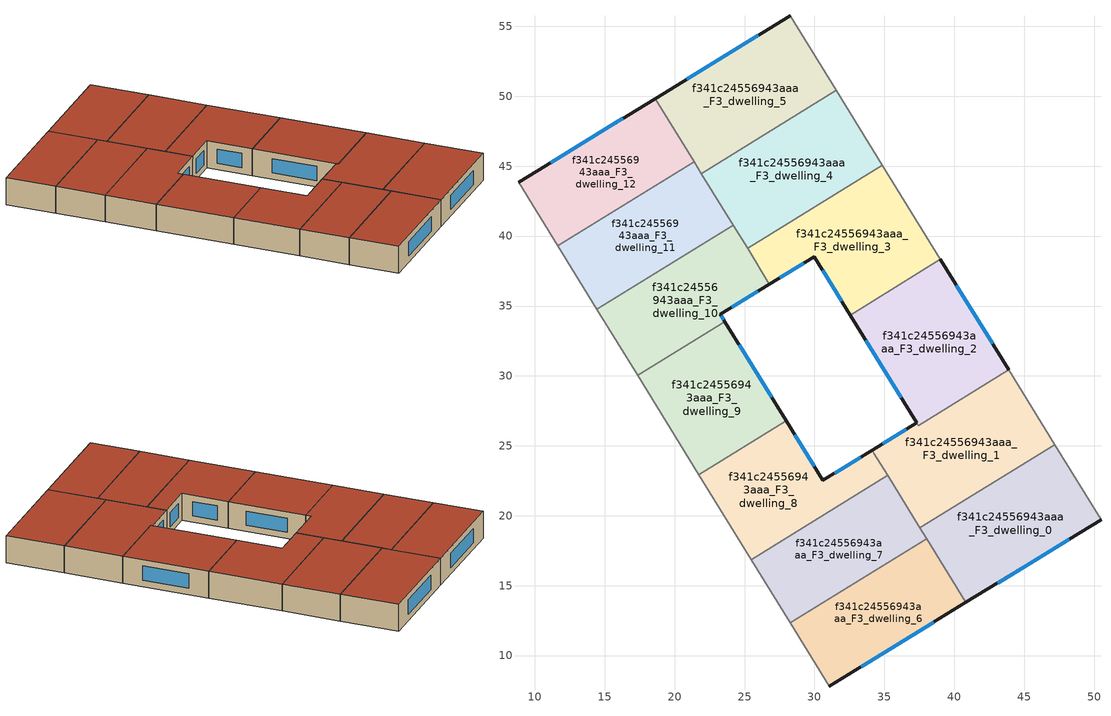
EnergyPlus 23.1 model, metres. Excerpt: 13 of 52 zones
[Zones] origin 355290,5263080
f341c24556943aaa_F3_dwelling_0
 floor to f341c24556943aaa_F2_dwelling_0 (EU_floor_Construction): 47.19,25.08 50.49,19.72 40.84,13.8 37.54,19.13 z9
 wall outside (EU_wall_Construction): 40.84,13.8 50.49,19.72 z9:12
 wall adiabatic (EU_wall_Construction): 50.49,19.72 47.19,25.08 z9:12
 wall to f341c24556943aaa_F3_dwelling_1 (EU_wall_Construction): 47.19,25.08 37.54,19.13 z9:12
 wall to f341c24556943aaa_F3_dwelling_6 (EU_wall_Construction): 38.03,18.35 40.84,13.8 z9:12
 wall to f341c24556943aaa_F3_dwelling_7 (EU_wall_Construction): 37.54,19.13 38.03,18.35 z9:12
 window (EU_Window_Construction): 43.1,15.19 48.23,18.33 z9.7:11.3
 roof outside (EU_roof_Construction): 50.49,19.72 47.19,25.08 37.54,19.13 40.84,13.8 z12
f341c24556943aaa_F3_dwelling_1
 floor to f341c24556943aaa_F2_dwelling_1 (EU_floor_Construction): 43.89,30.43 47.19,25.08 37.54,19.13 34.24,24.48 34.12,24.68 37.31,26.64 37.43,26.45 z9
 wall outside (EU_wall_Construction): 37.31,26.64 34.12,24.68 z9:12
 wall to f341c24556943aaa_F3_dwelling_2 (EU_wall_Construction): 43.89,30.43 37.43,26.45 37.31,26.64 z9:12
 wall adiabatic (EU_wall_Construction): 47.19,25.08 43.89,30.43 z9:12
 wall to f341c24556943aaa_F3_dwelling_7 (EU_wall_Construction): 35.23,22.89 37.54,19.13 z9:12
 wall to f341c24556943aaa_F3_dwelling_8 (EU_wall_Construction): 34.12,24.68 34.24,24.48 35.23,22.89 z9:12
 window (EU_Window_Construction): 36.56,26.18 34.87,25.14 z9.7:11.3
 roof outside (EU_roof_Construction): 47.19,25.08 43.89,30.43 37.43,26.45 37.31,26.64 34.12,24.68 34.24,24.48 37.54,19.13 z12
f341c24556943aaa_F3_dwelling_10
 floor to f341c24556943aaa_F2_dwelling_10 (EU_floor_Construction): 24.19,40.77 26.78,36.57 23.27,34.42 23.6,33.88 17.36,30.03 14.44,34.76 z9
 wall outside (EU_wall_Construction): 23.6,33.88 23.27,34.42 26.78,36.57 z9:12
 wall to f341c24556943aaa_F3_dwelling_9 (EU_wall_Construction): 17.36,30.03 23.6,33.88 z9:12
 wall adiabatic (EU_wall_Construction): 14.44,34.76 17.36,30.03 z9:12
 wall to f341c24556943aaa_F3_dwelling_11 (EU_wall_Construction): 24.19,40.77 14.44,34.76 z9:12
 wall to f341c24556943aaa_F3_dwelling_3 (EU_wall_Construction): 26.78,36.57 25.21,39.12 z9:12
 wall to f341c24556943aaa_F3_dwelling_4 (EU_wall_Construction): 25.21,39.12 24.19,40.77 z9:12
 window (EU_Window_Construction): 24.1,34.92 25.96,36.06 / 23.52,34.01 23.35,34.29 z9.7:11.3
 roof outside (EU_roof_Construction): 23.6,33.88 23.27,34.42 26.78,36.57 24.19,40.77 14.44,34.76 17.36,30.03 z12
f341c24556943aaa_F3_dwelling_11
 floor to f341c24556943aaa_F2_dwelling_11 (EU_floor_Construction): 21.39,45.31 24.19,40.77 14.44,34.76 11.64,39.29 z9
 wall adiabatic (EU_wall_Construction): 11.64,39.29 14.44,34.76 z9:12
 wall to f341c24556943aaa_F3_dwelling_12 (EU_wall_Construction): 21.39,45.31 11.64,39.29 z9:12
 wall to f341c24556943aaa_F3_dwelling_4 (EU_wall_Construction): 24.19,40.77 21.91,44.47 z9:12
 wall to f341c24556943aaa_F3_dwelling_5 (EU_wall_Construction): 21.91,44.47 21.39,45.31 z9:12
 roof outside (EU_roof_Construction): 24.19,40.77 21.39,45.31 11.64,39.29 14.44,34.76 z12
f341c24556943aaa_F3_dwelling_12
 floor to f341c24556943aaa_F2_dwelling_12 (EU_floor_Construction): 18.6,49.83 21.39,45.31 11.64,39.29 8.84,43.85 z9
 wall outside (EU_wall_Construction): 18.6,49.83 8.84,43.85 z9:12
 wall adiabatic (EU_wall_Construction): 8.84,43.85 11.64,39.29 z9:12
 wall to f341c24556943aaa_F3_dwelling_5 (EU_wall_Construction): 21.39,45.31 18.6,49.83 z9:12
 window (EU_Window_Construction): 16.31,48.43 11.13,45.25 z9.7:11.3
 roof outside (EU_roof_Construction): 21.39,45.31 18.6,49.83 8.84,43.85 11.64,39.29 z12
f341c24556943aaa_F3_dwelling_2
 floor to f341c24556943aaa_F2_dwelling_2 (EU_floor_Construction): 39.01,38.33 43.89,30.43 37.43,26.45 37.31,26.64 32.56,34.35 z9
 wall outside (EU_wall_Construction): 32.56,34.35 37.31,26.64 / 43.89,30.43 39.01,38.33 z9:12
 wall to f341c24556943aaa_F3_dwelling_3 (EU_wall_Construction): 39.01,38.33 32.56,34.35 z9:12
 window (EU_Window_Construction): 33.67,32.54 36.19,28.45 / 42.74,32.29 40.16,36.48 z9.7:11.3
 roof outside (EU_roof_Construction): 43.89,30.43 39.01,38.33 32.56,34.35 37.31,26.64 37.43,26.45 z12
f341c24556943aaa_F3_dwelling_3
 floor to f341c24556943aaa_F2_dwelling_3 (EU_floor_Construction): 34.86,45.07 39.01,38.33 32.56,34.35 29.97,38.53 26.78,36.57 25.21,39.12 z9
 wall outside (EU_wall_Construction): 26.78,36.57 29.97,38.53 32.56,34.35 z9:12
 wall to f341c24556943aaa_F3_dwelling_4 (EU_wall_Construction): 34.86,45.07 25.21,39.12 z9:12
 wall adiabatic (EU_wall_Construction): 39.01,38.33 34.86,45.07 z9:12
 window (EU_Window_Construction): 30.58,37.55 31.95,35.33 / 27.53,37.03 29.22,38.07 z9.7:11.3
 roof outside (EU_roof_Construction): 39.01,38.33 34.86,45.07 25.21,39.12 26.78,36.57 29.97,38.53 32.56,34.35 z12
f341c24556943aaa_F3_dwelling_4
 floor to f341c24556943aaa_F2_dwelling_4 (EU_floor_Construction): 31.55,50.42 34.86,45.07 25.21,39.12 21.91,44.47 z9
 wall to f341c24556943aaa_F3_dwelling_5 (EU_wall_Construction): 31.55,50.42 21.91,44.47 z9:12
 wall adiabatic (EU_wall_Construction): 34.86,45.07 31.55,50.42 z9:12
 roof outside (EU_roof_Construction): 34.86,45.07 31.55,50.42 21.91,44.47 25.21,39.12 z12
f341c24556943aaa_F3_dwelling_5
 floor to f341c24556943aaa_F2_dwelling_5 (EU_floor_Construction): 28.26,55.75 31.55,50.42 21.91,44.47 18.6,49.83 z9
 wall outside (EU_wall_Construction): 28.26,55.75 18.6,49.83 z9:12
 wall adiabatic (EU_wall_Construction): 31.55,50.42 28.26,55.75 z9:12
 window (EU_Window_Construction): 25.99,54.36 20.87,51.22 z9.7:11.3
 roof outside (EU_roof_Construction): 31.55,50.42 28.26,55.75 18.6,49.83 21.91,44.47 z12
f341c24556943aaa_F3_dwelling_6
 floor to f341c24556943aaa_F2_dwelling_6 (EU_floor_Construction): 38.03,18.35 40.84,13.8 31.07,7.81 28.28,12.33 z9
 wall outside (EU_wall_Construction): 31.07,7.81 40.84,13.8 z9:12
 wall adiabatic (EU_wall_Construction): 28.28,12.33 31.07,7.81 z9:12
 wall to f341c24556943aaa_F3_dwelling_7 (EU_wall_Construction): 38.03,18.35 28.28,12.33 z9:12
 window (EU_Window_Construction): 33.36,9.22 38.54,12.39 z9.7:11.3
 roof outside (EU_roof_Construction): 40.84,13.8 38.03,18.35 28.28,12.33 31.07,7.81 z12
f341c24556943aaa_F3_dwelling_7
 floor to f341c24556943aaa_F2_dwelling_7 (EU_floor_Construction): 35.23,22.89 38.03,18.35 28.28,12.33 25.48,16.87 z9
 wall adiabatic (EU_wall_Construction): 25.48,16.87 28.28,12.33 z9:12
 wall to f341c24556943aaa_F3_dwelling_8 (EU_wall_Construction): 35.23,22.89 25.48,16.87 z9:12
 roof outside (EU_roof_Construction): 38.03,18.35 35.23,22.89 25.48,16.87 28.28,12.33 z12
f341c24556943aaa_F3_dwelling_8
 floor to f341c24556943aaa_F2_dwelling_8 (EU_floor_Construction): 34.12,24.68 35.23,22.89 25.48,16.87 21.73,22.95 27.97,26.8 30.61,22.52 z9
 wall outside (EU_wall_Construction): 34.12,24.68 30.61,22.52 27.97,26.8 z9:12
 wall adiabatic (EU_wall_Construction): 21.73,22.95 25.48,16.87 z9:12
 wall to f341c24556943aaa_F3_dwelling_9 (EU_wall_Construction): 27.97,26.8 21.73,22.95 z9:12
 window (EU_Window_Construction): 33.3,24.17 31.44,23.03 / 29.99,23.53 28.59,25.79 z9.7:11.3
 roof outside (EU_roof_Construction): 35.23,22.89 34.12,24.68 30.61,22.52 27.97,26.8 21.73,22.95 25.48,16.87 z12
f341c24556943aaa_F3_dwelling_9
 floor to f341c24556943aaa_F2_dwelling_9 (EU_floor_Construction): 23.6,33.88 27.97,26.8 21.73,22.95 17.36,30.03 z9
 wall outside (EU_wall_Construction): 27.97,26.8 23.6,33.88 z9:12
 wall adiabatic (EU_wall_Construction): 17.36,30.03 21.73,22.95 z9:12
 window (EU_Window_Construction): 26.95,28.46 24.63,32.22 z9.7:11.3
 roof outside (EU_roof_Construction): 27.97,26.8 23.6,33.88 17.36,30.03 21.73,22.95 z12
[Building]
EU S2 Campaign: North Axis=0; Terrain=City; Solar Distribution=FullExterior
[Site:Location]
Budapest.Ferenc.Liszt.Intl.AP: Latitude=47.437; Longitude=19.256; Time Zone=1; Elevation=185
[SizingPeriod:WeatherFileDays]
AnnualSizingPeriod: Begin Month=1; Begin Day of Month=1; End Month=12; End Day of Month=31; Day of Week for Start Day=Monday; Use Weather File Daylight Saving Period=No; Use Weather File Rain and Snow Indicators=No
[MATERIAL]
EU_InternalMass_Material: Roughness=MediumRough; Thickness=0.1; Conductivity=1; Density=1800; Specific Heat=900; Thermal Absorptance=0.9; Solar Absorptance=0.7; Visible Absorptance=0.7
[MATERIAL:NOMASS] Roughness=MediumRough; Thermal Absorptance=0.9; Solar Absorptance=0.7; Visible Absorptance=0.7
Name | Thermal Resistance
EU_wall_NoMass | 0.832559
EU_roof_NoMass | 1.39638
EU_floor_NoMass | 0.872794
[WINDOWMATERIAL:SIMPLEGLAZINGSYSTEM]
EU_Window_SimpleGlazing: UFactor=2.79869; Solar Heat Gain Coefficient=0.75; Visible Transmittance=0.75
[CONSTRUCTION]
EU_wall_Construction: EU_wall_NoMass
EU_roof_Construction: EU_roof_NoMass
EU_floor_Construction: EU_floor_NoMass
EU_Window_Construction: EU_Window_SimpleGlazing
EU_InternalMass_Construction: EU_InternalMass_Material
[ZONE] Type=1; Multiplier=1; Ceiling Height=autocalculate; Floor Area=autocalculate; Part of Total Floor Area=Yes
Name | Volume
f341c24556943aaa_F3_dwelling_0 | 213.71
f341c24556943aaa_F3_dwelling_1 | 216.255
f341c24556943aaa_F3_dwelling_10; f341c24556943aaa_F3_dwelling_12 | 183.207
f341c24556943aaa_F3_dwelling_11 | 183.172
f341c24556943aaa_F3_dwelling_2 | 211.196
f341c24556943aaa_F3_dwelling_3 | 213.722
f341c24556943aaa_F3_dwelling_4 | 213.75
f341c24556943aaa_F3_dwelling_5 | 213.713
f341c24556943aaa_F3_dwelling_6 | 183.188
f341c24556943aaa_F3_dwelling_7 | 183.22
f341c24556943aaa_F3_dwelling_8 | 183.191
f341c24556943aaa_F3_dwelling_9 | 183.216
[INTERNALMASS] Construction=EU_InternalMass_Construction
Name | Zone or ZoneList | Surface Area
f341c24556943aaa_F3_dwelling_0_EU_InternalMass | f341c24556943aaa_F3_dwelling_0 | 71.245
f341c24556943aaa_F3_dwelling_1_EU_InternalMass | f341c24556943aaa_F3_dwelling_1 | 72.0848
f341c24556943aaa_F3_dwelling_2_EU_InternalMass | f341c24556943aaa_F3_dwelling_2 | 70.402
f341c24556943aaa_F3_dwelling_3_EU_InternalMass | f341c24556943aaa_F3_dwelling_3 | 71.2407
f341c24556943aaa_F3_dwelling_4_EU_InternalMass | f341c24556943aaa_F3_dwelling_4 | 71.2501
f341c24556943aaa_F3_dwelling_5_EU_InternalMass | f341c24556943aaa_F3_dwelling_5 | 71.2377
f341c24556943aaa_F3_dwelling_6_EU_InternalMass | f341c24556943aaa_F3_dwelling_6 | 61.0626
f341c24556943aaa_F3_dwelling_7_EU_InternalMass | f341c24556943aaa_F3_dwelling_7 | 61.0732
f341c24556943aaa_F3_dwelling_8_EU_InternalMass | f341c24556943aaa_F3_dwelling_8 | 61.0638
f341c24556943aaa_F3_dwelling_9_EU_InternalMass | f341c24556943aaa_F3_dwelling_9 | 61.0719
f341c24556943aaa_F3_dwelling_10_EU_InternalMass | f341c24556943aaa_F3_dwelling_10 | 61.0689
f341c24556943aaa_F3_dwelling_11_EU_InternalMass | f341c24556943aaa_F3_dwelling_11 | 61.0574
f341c24556943aaa_F3_dwelling_12_EU_InternalMass | f341c24556943aaa_F3_dwelling_12 | 61.0688
[OTHEREQUIPMENT] Fuel Type=Electricity; Design Level Calculation Method=Watts/Area; Power per Zone Floor Area=1; Fraction Latent=0; Fraction Radiant=0; Fraction Lost=0; Carbon Dioxide Generation Rate=0; EndUse Subcategory=EU_Step8_InternalGains
Name | Zone or ZoneList or Space or SpaceList | Schedule
EU_Step8_InternalGain_f341c24556943aaa_F3_dwelling_0_f000 | f341c24556943aaa_F3_dwelling_0 | EU_Step8_GainSchedule_f341c24556943aaa_F3_dwelling_0_f000
EU_Step8_InternalGain_f341c24556943aaa_F3_dwelling_1_f000 | f341c24556943aaa_F3_dwelling_1 | EU_Step8_GainSchedule_f341c24556943aaa_F3_dwelling_1_f000
EU_Step8_InternalGain_f341c24556943aaa_F3_dwelling_2_f000 | f341c24556943aaa_F3_dwelling_2 | EU_Step8_GainSchedule_f341c24556943aaa_F3_dwelling_2_f000
EU_Step8_InternalGain_f341c24556943aaa_F3_dwelling_3_f000 | f341c24556943aaa_F3_dwelling_3 | EU_Step8_GainSchedule_f341c24556943aaa_F3_dwelling_3_f000
EU_Step8_InternalGain_f341c24556943aaa_F3_dwelling_4_f000 | f341c24556943aaa_F3_dwelling_4 | EU_Step8_GainSchedule_f341c24556943aaa_F3_dwelling_4_f000
EU_Step8_InternalGain_f341c24556943aaa_F3_dwelling_5_f000 | f341c24556943aaa_F3_dwelling_5 | EU_Step8_GainSchedule_f341c24556943aaa_F3_dwelling_5_f000
EU_Step8_InternalGain_f341c24556943aaa_F3_dwelling_6_f000 | f341c24556943aaa_F3_dwelling_6 | EU_Step8_GainSchedule_f341c24556943aaa_F3_dwelling_6_f000
EU_Step8_InternalGain_f341c24556943aaa_F3_dwelling_7_f000 | f341c24556943aaa_F3_dwelling_7 | EU_Step8_GainSchedule_f341c24556943aaa_F3_dwelling_7_f000
EU_Step8_InternalGain_f341c24556943aaa_F3_dwelling_8_f000 | f341c24556943aaa_F3_dwelling_8 | EU_Step8_GainSchedule_f341c24556943aaa_F3_dwelling_8_f000
EU_Step8_InternalGain_f341c24556943aaa_F3_dwelling_9_f000 | f341c24556943aaa_F3_dwelling_9 | EU_Step8_GainSchedule_f341c24556943aaa_F3_dwelling_9_f000
EU_Step8_InternalGain_f341c24556943aaa_F3_dwelling_10_f000 | f341c24556943aaa_F3_dwelling_10 | EU_Step8_GainSchedule_f341c24556943aaa_F3_dwelling_10_f000
EU_Step8_InternalGain_f341c24556943aaa_F3_dwelling_11_f000 | f341c24556943aaa_F3_dwelling_11 | EU_Step8_GainSchedule_f341c24556943aaa_F3_dwelling_11_f000
EU_Step8_InternalGain_f341c24556943aaa_F3_dwelling_12_f000 | f341c24556943aaa_F3_dwelling_12 | EU_Step8_GainSchedule_f341c24556943aaa_F3_dwelling_12_f000
[ZONEVENTILATION:DESIGNFLOWRATE] Schedule=EU_AlwaysOn; Design Flow Rate Calculation Method=AirChanges/Hour; Air Changes per Hour=0.475469; Ventilation Type=Natural; Fan Pressure Rise=0; Fan Total Efficiency=1; Constant Term Coefficient=1; Temperature Term Coefficient=0; Velocity Term Coefficient=0; Velocity Squared Term Coefficient=0; Minimum Indoor Temperature=-100; Maximum Indoor Temperature=100; Delta Temperature=-100; Minimum Outdoor Temperature=-100; Maximum Outdoor Temperature=100; Maximum Wind Speed=40
Name | Zone or ZoneList or Space or SpaceList
EU_ConstantAir_f341c24556943aaa_F3_dwelling_0 | f341c24556943aaa_F3_dwelling_0
EU_ConstantAir_f341c24556943aaa_F3_dwelling_1 | f341c24556943aaa_F3_dwelling_1
EU_ConstantAir_f341c24556943aaa_F3_dwelling_2 | f341c24556943aaa_F3_dwelling_2
EU_ConstantAir_f341c24556943aaa_F3_dwelling_3 | f341c24556943aaa_F3_dwelling_3
EU_ConstantAir_f341c24556943aaa_F3_dwelling_4 | f341c24556943aaa_F3_dwelling_4
EU_ConstantAir_f341c24556943aaa_F3_dwelling_5 | f341c24556943aaa_F3_dwelling_5
EU_ConstantAir_f341c24556943aaa_F3_dwelling_6 | f341c24556943aaa_F3_dwelling_6
EU_ConstantAir_f341c24556943aaa_F3_dwelling_7 | f341c24556943aaa_F3_dwelling_7
EU_ConstantAir_f341c24556943aaa_F3_dwelling_8 | f341c24556943aaa_F3_dwelling_8
EU_ConstantAir_f341c24556943aaa_F3_dwelling_9 | f341c24556943aaa_F3_dwelling_9
EU_ConstantAir_f341c24556943aaa_F3_dwelling_10 | f341c24556943aaa_F3_dwelling_10
EU_ConstantAir_f341c24556943aaa_F3_dwelling_11 | f341c24556943aaa_F3_dwelling_11
EU_ConstantAir_f341c24556943aaa_F3_dwelling_12 | f341c24556943aaa_F3_dwelling_12
[HVACTEMPLATE:THERMOSTAT] Constant Heating Setpoint=20; Constant Cooling Setpoint=50
EU_HeatOnly_f341c24556943aaa_F0_dwelling_0; EU_HeatOnly_f341c24556943aaa_F0_dwelling_1; EU_HeatOnly_f341c24556943aaa_F0_dwelling_2; EU_HeatOnly_f341c24556943aaa_F0_dwelling_3; EU_HeatOnly_f341c24556943aaa_F0_dwelling_4; EU_HeatOnly_f341c24556943aaa_F0_dwelling_5; EU_HeatOnly_f341c24556943aaa_F0_dwelling_6; EU_HeatOnly_f341c24556943aaa_F0_dwelling_7; EU_HeatOnly_f341c24556943aaa_F0_dwelling_8; EU_HeatOnly_f341c24556943aaa_F0_dwelling_9; EU_HeatOnly_f341c24556943aaa_F0_dwelling_10; EU_HeatOnly_f341c24556943aaa_F0_dwelling_11; EU_HeatOnly_f341c24556943aaa_F0_dwelling_12; EU_HeatOnly_f341c24556943aaa_F1_dwelling_0; EU_HeatOnly_f341c24556943aaa_F1_dwelling_1; EU_HeatOnly_f341c24556943aaa_F1_dwelling_2; EU_HeatOnly_f341c24556943aaa_F1_dwelling_3; EU_HeatOnly_f341c24556943aaa_F1_dwelling_4; EU_HeatOnly_f341c24556943aaa_F1_dwelling_5; EU_HeatOnly_f341c24556943aaa_F1_dwelling_6; EU_HeatOnly_f341c24556943aaa_F1_dwelling_7; EU_HeatOnly_f341c24556943aaa_F1_dwelling_8; EU_HeatOnly_f341c24556943aaa_F1_dwelling_9; EU_HeatOnly_f341c24556943aaa_F1_dwelling_10; EU_HeatOnly_f341c24556943aaa_F1_dwelling_11; EU_HeatOnly_f341c24556943aaa_F1_dwelling_12; EU_HeatOnly_f341c24556943aaa_F2_dwelling_0; EU_HeatOnly_f341c24556943aaa_F2_dwelling_1; EU_HeatOnly_f341c24556943aaa_F2_dwelling_2; EU_HeatOnly_f341c24556943aaa_F2_dwelling_3; EU_HeatOnly_f341c24556943aaa_F2_dwelling_4; EU_HeatOnly_f341c24556943aaa_F2_dwelling_5; EU_HeatOnly_f341c24556943aaa_F2_dwelling_6; EU_HeatOnly_f341c24556943aaa_F2_dwelling_7; EU_HeatOnly_f341c24556943aaa_F2_dwelling_8; EU_HeatOnly_f341c24556943aaa_F2_dwelling_9; EU_HeatOnly_f341c24556943aaa_F2_dwelling_10; EU_HeatOnly_f341c24556943aaa_F2_dwelling_11; EU_HeatOnly_f341c24556943aaa_F2_dwelling_12; EU_HeatOnly_f341c24556943aaa_F3_dwelling_0; EU_HeatOnly_f341c24556943aaa_F3_dwelling_1; EU_HeatOnly_f341c24556943aaa_F3_dwelling_2; EU_HeatOnly_f341c24556943aaa_F3_dwelling_3; EU_HeatOnly_f341c24556943aaa_F3_dwelling_4; EU_HeatOnly_f341c24556943aaa_F3_dwelling_5; EU_HeatOnly_f341c24556943aaa_F3_dwelling_6; EU_HeatOnly_f341c24556943aaa_F3_dwelling_7; EU_HeatOnly_f341c24556943aaa_F3_dwelling_8; EU_HeatOnly_f341c24556943aaa_F3_dwelling_9; EU_HeatOnly_f341c24556943aaa_F3_dwelling_10; EU_HeatOnly_f341c24556943aaa_F3_dwelling_11; EU_HeatOnly_f341c24556943aaa_F3_dwelling_12
[HVACTEMPLATE:ZONE:IDEALLOADSAIRSYSTEM] System Availability Schedule=EU_AlwaysOn; Maximum Heating Supply Air Temperature=50; Minimum Cooling Supply Air Temperature=13; Maximum Heating Supply Air Humidity Ratio=0.0156; Minimum Cooling Supply Air Humidity Ratio=0.0077; Heating Limit=NoLimit; Cooling Limit=NoLimit; Heating Availability Schedule=EU_AlwaysOn; Cooling Availability Schedule=EU_CoolingOff; Dehumidification Control Type=ConstantSensibleHeatRatio; Cooling Sensible Heat Ratio=0.7; Dehumidification Setpoint=60; Humidification Control Type=None; Humidification Setpoint=30; Outdoor Air Method=None; Outdoor Air Flow Rate per Person=0.00944; Outdoor Air Flow Rate per Zone Floor Area=0; Outdoor Air Flow Rate per Zone=0; Demand Controlled Ventilation Type=None; Outdoor Air Economizer Type=NoEconomizer; Heat Recovery Type=None; Sensible Heat Recovery Effectiveness=0.7; Latent Heat Recovery Effectiveness=0.65
Name | Template Thermostat
f341c24556943aaa_F3_dwelling_0 | EU_HeatOnly_f341c24556943aaa_F3_dwelling_0
f341c24556943aaa_F3_dwelling_1 | EU_HeatOnly_f341c24556943aaa_F3_dwelling_1
f341c24556943aaa_F3_dwelling_2 | EU_HeatOnly_f341c24556943aaa_F3_dwelling_2
f341c24556943aaa_F3_dwelling_3 | EU_HeatOnly_f341c24556943aaa_F3_dwelling_3
f341c24556943aaa_F3_dwelling_4 | EU_HeatOnly_f341c24556943aaa_F3_dwelling_4
f341c24556943aaa_F3_dwelling_5 | EU_HeatOnly_f341c24556943aaa_F3_dwelling_5
f341c24556943aaa_F3_dwelling_6 | EU_HeatOnly_f341c24556943aaa_F3_dwelling_6
f341c24556943aaa_F3_dwelling_7 | EU_HeatOnly_f341c24556943aaa_F3_dwelling_7
f341c24556943aaa_F3_dwelling_8 | EU_HeatOnly_f341c24556943aaa_F3_dwelling_8
f341c24556943aaa_F3_dwelling_9 | EU_HeatOnly_f341c24556943aaa_F3_dwelling_9
f341c24556943aaa_F3_dwelling_10 | EU_HeatOnly_f341c24556943aaa_F3_dwelling_10
f341c24556943aaa_F3_dwelling_11 | EU_HeatOnly_f341c24556943aaa_F3_dwelling_11
f341c24556943aaa_F3_dwelling_12 | EU_HeatOnly_f341c24556943aaa_F3_dwelling_12
[SIZING:ZONE] Zone Cooling Design Supply Air Temperature Input Method=SupplyAirTemperature; Zone Cooling Design Supply Air Temperature=13; Zone Heating Design Supply Air Temperature Input Method=SupplyAirTemperature; Zone Heating Design Supply Air Temperature=50; Zone Cooling Design Supply Air Humidity Ratio=0.008; Zone Heating Design Supply Air Humidity Ratio=0.008; Cooling Design Air Flow Method=DesignDay; Cooling Design Air Flow Rate=0; Cooling Minimum Air Flow per Zone Floor Area=0.000762; Cooling Minimum Air Flow=0; Cooling Minimum Air Flow Fraction=0.2; Heating Design Air Flow Method=DesignDay; Heating Design Air Flow Rate=0; Heating Maximum Air Flow per Zone Floor Area=0.002032; Heating Maximum Air Flow=0.141576; Heating Maximum Air Flow Fraction=0.3; Account for Dedicated Outdoor Air System=No; Dedicated Outdoor Air System Control Strategy=NeutralSupplyAir; Dedicated Outdoor Air Low Setpoint Temperature for Design=autosize; Dedicated Outdoor Air High Setpoint Temperature for Design=autosize; Zone Load Sizing Method=Sensible Load Only No Latent Load; Zone Latent Cooling Design Supply Air Humidity Ratio Input Method=HumidityRatioDifference; Zone Cooling Design Supply Air Humidity Ratio Difference=0.005; Zone Latent Heating Design Supply Air Humidity Ratio Input Method=HumidityRatioDifference; Zone Humidification Design Supply Air Humidity Ratio Difference=0.005
f341c24556943aaa_F3_dwelling_0; f341c24556943aaa_F3_dwelling_1; f341c24556943aaa_F3_dwelling_2; f341c24556943aaa_F3_dwelling_3; f341c24556943aaa_F3_dwelling_4; f341c24556943aaa_F3_dwelling_5; f341c24556943aaa_F3_dwelling_6; f341c24556943aaa_F3_dwelling_7; f341c24556943aaa_F3_dwelling_8; f341c24556943aaa_F3_dwelling_9; f341c24556943aaa_F3_dwelling_10; f341c24556943aaa_F3_dwelling_11; f341c24556943aaa_F3_dwelling_12
[SCHEDULE:CONSTANT]
Name | Hourly Value
EU_AlwaysOn | 1
EU_CoolingOff | 0
[SCHEDULE:FILE] Column Number=1; Rows to Skip at Top=0; Number of Hours of Data=8760; Column Separator=Comma; Interpolate to Timestep=No; Minutes per Item=60; Adjust Schedule for Daylight Savings=Yes
Name | File
EU_Step8_GainSchedule_f341c24556943aaa_F3_dwelling_0_f000 | ../../schedules/f341c24556943aaa/f341c24556943aaa_F3_dwelling_0_f000_gain.csv
EU_Step8_GainSchedule_f341c24556943aaa_F3_dwelling_1_f000 | ../../schedules/f341c24556943aaa/f341c24556943aaa_F3_dwelling_1_f000_gain.csv
EU_Step8_GainSchedule_f341c24556943aaa_F3_dwelling_2_f000 | ../../schedules/f341c24556943aaa/f341c24556943aaa_F3_dwelling_2_f000_gain.csv
EU_Step8_GainSchedule_f341c24556943aaa_F3_dwelling_3_f000 | ../../schedules/f341c24556943aaa/f341c24556943aaa_F3_dwelling_3_f000_gain.csv
EU_Step8_GainSchedule_f341c24556943aaa_F3_dwelling_4_f000 | ../../schedules/f341c24556943aaa/f341c24556943aaa_F3_dwelling_4_f000_gain.csv
EU_Step8_GainSchedule_f341c24556943aaa_F3_dwelling_5_f000 | ../../schedules/f341c24556943aaa/f341c24556943aaa_F3_dwelling_5_f000_gain.csv
EU_Step8_GainSchedule_f341c24556943aaa_F3_dwelling_6_f000 | ../../schedules/f341c24556943aaa/f341c24556943aaa_F3_dwelling_6_f000_gain.csv
EU_Step8_GainSchedule_f341c24556943aaa_F3_dwelling_7_f000 | ../../schedules/f341c24556943aaa/f341c24556943aaa_F3_dwelling_7_f000_gain.csv
EU_Step8_GainSchedule_f341c24556943aaa_F3_dwelling_8_f000 | ../../schedules/f341c24556943aaa/f341c24556943aaa_F3_dwelling_8_f000_gain.csv
EU_Step8_GainSchedule_f341c24556943aaa_F3_dwelling_9_f000 | ../../schedules/f341c24556943aaa/f341c24556943aaa_F3_dwelling_9_f000_gain.csv
EU_Step8_GainSchedule_f341c24556943aaa_F3_dwelling_10_f000 | ../../schedules/f341c24556943aaa/f341c24556943aaa_F3_dwelling_10_f000_gain.csv
EU_Step8_GainSchedule_f341c24556943aaa_F3_dwelling_11_f000 | ../../schedules/f341c24556943aaa/f341c24556943aaa_F3_dwelling_11_f000_gain.csv
EU_Step8_GainSchedule_f341c24556943aaa_F3_dwelling_12_f000 | ../../schedules/f341c24556943aaa/f341c24556943aaa_F3_dwelling_12_f000_gain.csv
